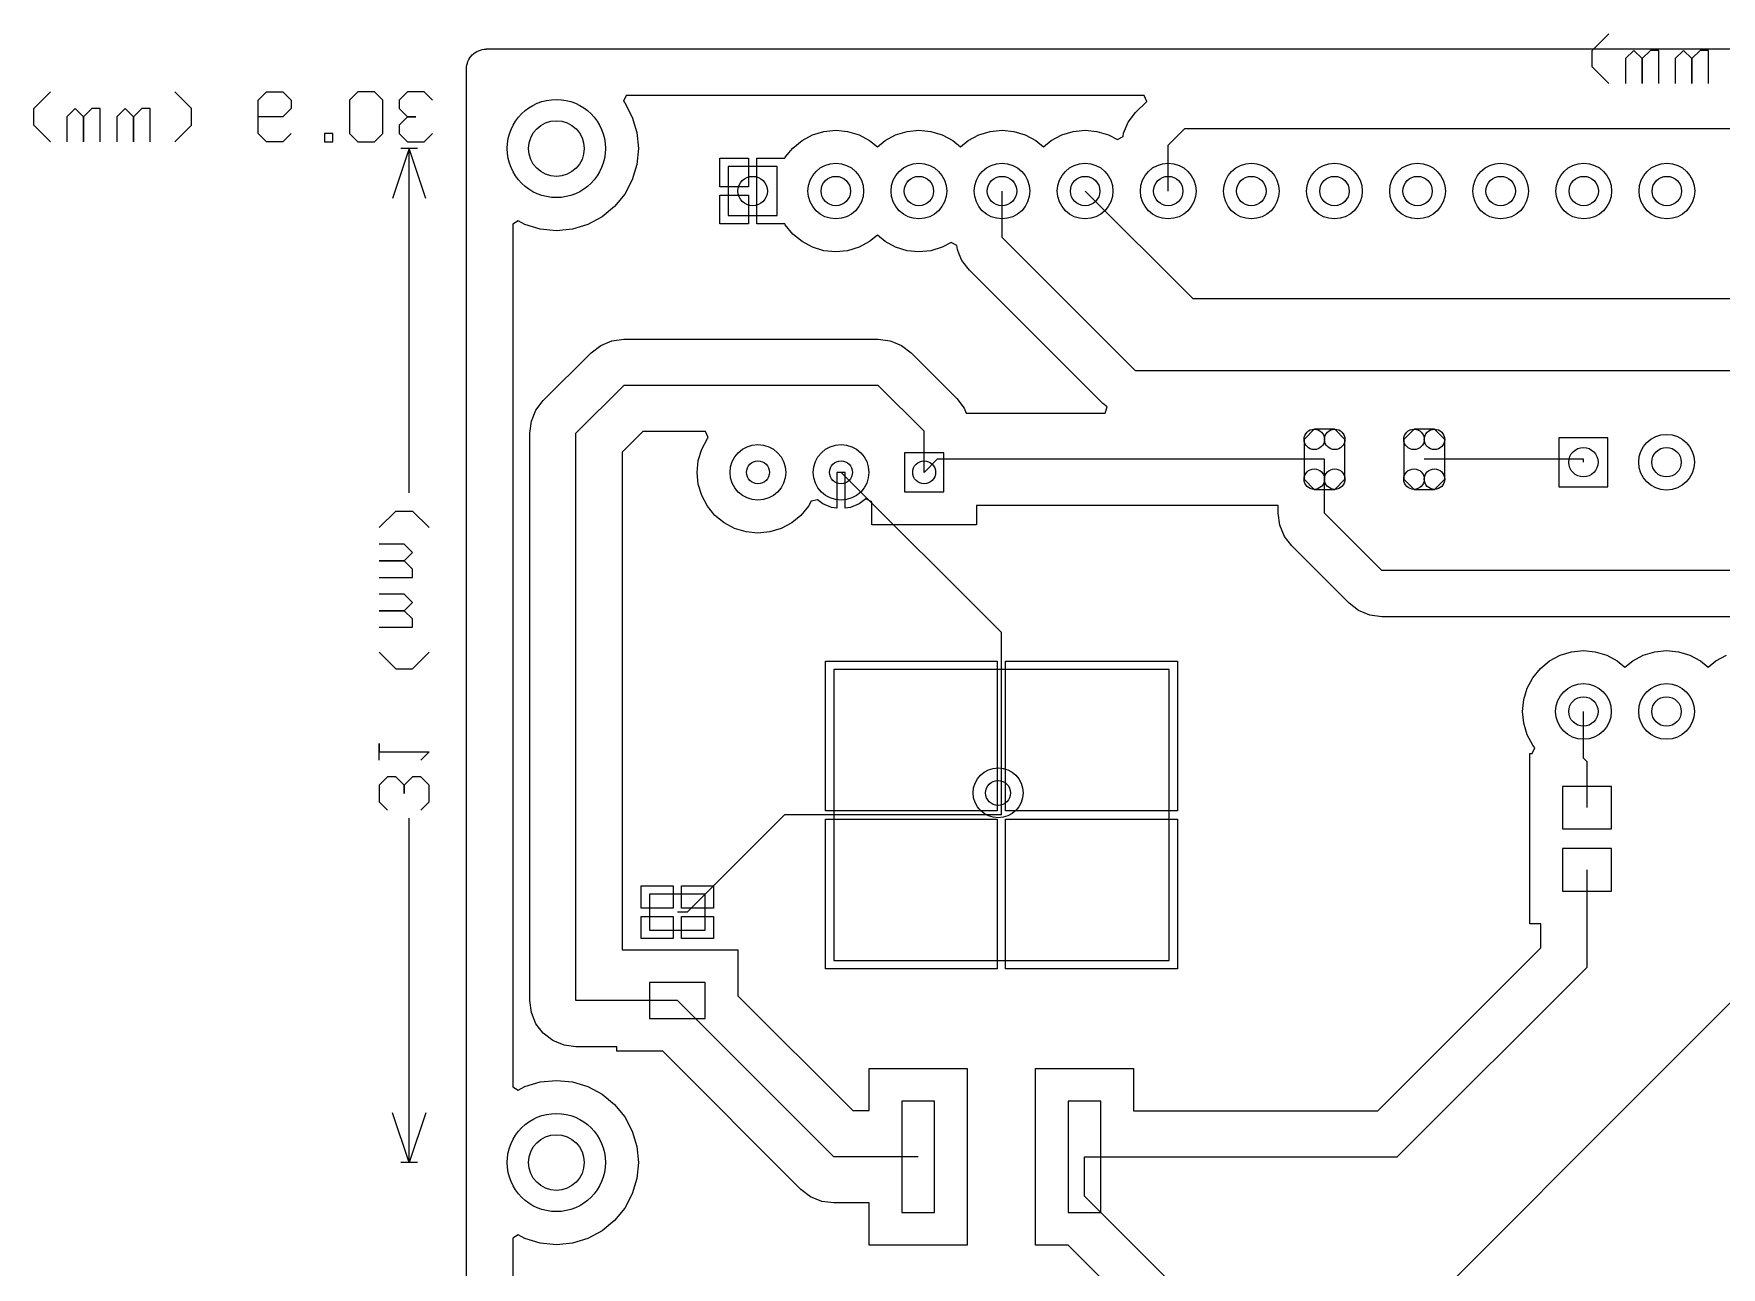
# Model space of a CAD drawing. Extents: x 0.13 to 3.85, y -0.33 to 2.33.
# Drawn here: x 0.134 to 2.164, y 0.848 to 2.333 of the extents above; entities that cross this region are included whole.
import ezdxf

# ---------------------------------------------------------------- set-up
doc = ezdxf.new("R2010")
doc.units = 0
doc.layers.get('0').update_dxf_attribs({"linetype": 'CONTINUOUS'})
doc.layers.add('film1', color=1, linetype='CONTINUOUS')

# ---------------------------------------------------------------- blocks, each defined once
blk = doc.blocks.new('D46')
blk.add_circle((0, 0), 0.0335)
blk = doc.blocks.new('D22')
blk.add_lwpolyline([(-0.029528, -0.025591), (0.029528, -0.025591), (0.029528, 0.025591), (-0.029528, 0.025591)], close=True)
blk = doc.blocks.new('D48')
blk.add_lwpolyline([(-0.029528, -0.029528), (0.029528, -0.029528), (0.029528, 0.029528), (-0.029528, 0.029528)], close=True)
blk = doc.blocks.new('D19')
blk.add_lwpolyline([(0.0123, 0.0362), (-0.0123, 0.0362), (-0.0246, 0.0239), (-0.0246, -0.0239), (-0.0123, -0.0362), (0.0123, -0.0362), (0.0246, -0.0239), (0.0246, 0.0239)], close=True)
for centre in [(-0.0123, 0.0239), (0.0123, 0.0239), (-0.0123, -0.0239), (0.0123, -0.0239)]:
    blk.add_circle(centre, 0.0123)
blk = doc.blocks.new('D25')
blk.add_lwpolyline([(-0.019685, -0.066929), (0.019685, -0.066929), (0.019685, 0.066929), (-0.019685, 0.066929)], close=True)
blk = doc.blocks.new('D26')
blk.add_lwpolyline([(-0.201772, -0.175197), (0.201772, -0.175197), (0.201772, 0.175197), (-0.201772, 0.175197)], close=True)
blk = doc.blocks.new('D45')
blk.add_circle((0, 0), 0.03)
blk = doc.blocks.new('D49')
blk.add_lwpolyline([(-0.023622, -0.023622), (0.023622, -0.023622), (0.023622, 0.023622), (-0.023622, 0.023622)], close=True)
blk = doc.blocks.new('D17')
blk.add_lwpolyline([(-0.033465, -0.021654), (0.033465, -0.021654), (0.033465, 0.021654), (-0.033465, 0.021654)], close=True)
blk = doc.blocks.new('D9500')
blk.add_circle((0, 0), 0.0138)
blk = doc.blocks.new('D9501')
blk.add_circle((0, 0), 0.015)
blk = doc.blocks.new('D9502')
blk.add_circle((0, 0), 0.0177)
blk = doc.blocks.new('D9503')
blk.add_circle((0, 0), 0.0591)

msp = doc.modelspace()

# ---------------------------------------------------------------- linework, layer by layer
at = {"layer": 'film1', "color": 1}
for points in [[(2.009133, 2.313209), (2.029126, 2.333203)], [(3.851836, 2.314568), (0.678212, 2.314568)], [(2.009133, 2.293216), (2.009133, 2.313209)], [(2.059117, 2.313209), (2.04912, 2.303213)], [(2.04912, 2.303213), (2.04912, 2.273222)], [(2.069113, 2.303213), (2.059117, 2.313209)], [(2.07911, 2.313209), (2.069113, 2.303213)], [(2.069113, 2.273222), (2.069113, 2.303213)], [(2.069113, 2.303213), (2.069113, 2.273222)], [(2.089107, 2.313209), (2.07911, 2.313209)], [(2.089107, 2.273222), (2.089107, 2.313209)], [(2.119097, 2.313209), (2.1091, 2.303213)], [(2.1091, 2.303213), (2.1091, 2.273222)], [(2.129094, 2.303213), (2.119097, 2.313209)], [(2.139091, 2.313209), (2.129094, 2.303213)], [(2.129094, 2.273222), (2.129094, 2.303213)], [(2.129094, 2.303213), (2.129094, 2.273222)], [(2.149087, 2.313209), (2.139091, 2.313209)], [(2.149087, 2.273222), (2.149087, 2.313209)], [(0.65459, -0.094448), (0.65459, 2.290944)], [(2.029126, 2.273222), (2.009133, 2.293216)], [(0.133905, 2.243159), (0.153898, 2.263152)], [(0.323843, 2.243159), (0.30385, 2.263152)], [(0.403817, 2.253156), (0.413814, 2.263152)], [(0.413814, 2.263152), (0.433808, 2.263152)], [(0.433808, 2.263152), (0.443804, 2.253156)], [(0.523779, 2.263152), (0.513782, 2.253156)], [(0.543772, 2.263152), (0.523779, 2.263152)], [(0.553769, 2.253156), (0.543772, 2.263152)], [(0.583759, 2.263152), (0.573762, 2.253156)], [(0.603753, 2.263152), (0.583759, 2.263152)], [(0.613749, 2.253156), (0.603753, 2.263152)], [(2.468252, 1.631572), (1.755826, 1.631572), (1.741437, 1.633467), (1.728029, 1.63902), (1.716515, 1.647855), (1.647681, 1.716689), (1.638846, 1.728203), (1.633293, 1.741611), (1.631398, 1.756), (1.631398, 1.756), (1.631398, 1.756), (1.631398, 1.756), (1.631398, 1.765428), (1.268252, 1.765428), (1.268252, 1.742284), (1.142268, 1.742284), (1.142268, 1.769986), (1.135206, 1.773468), (1.12718, 1.76731), (1.116607, 1.76293), (1.11026, 1.762095), (1.11026, 1.805276), (1.10026, 1.805276), (1.10026, 1.762095), (1.093914, 1.76293), (1.08334, 1.76731), (1.076973, 1.772196), (1.069276, 1.770533), (1.066113, 1.764615), (1.057011, 1.753525), (1.045921, 1.744423), (1.033268, 1.73766), (1.019538, 1.733495), (1.00526, 1.732089), (0.990982, 1.733495), (0.977252, 1.73766), (0.9646, 1.744423), (0.953509, 1.753525), (0.944407, 1.764615), (0.937644, 1.777268), (0.933479, 1.790998), (0.932073, 1.805276), (0.933479, 1.819554), (0.937644, 1.833284), (0.944407, 1.845937), (0.945516, 1.847288), (0.94215, 1.854406), (0.86687, 1.854406), (0.841956, 1.829492), (0.841956, 1.230474), (0.981243, 1.230474), (0.981243, 1.175237), (1.119428, 1.037052), (1.139119, 1.037052), (1.139119, 1.087757), (1.257229, 1.087757), (1.257229, 0.875159), (1.139119, 0.875159), (1.139119, 0.925864), (1.0964, 0.925864), (1.082011, 0.927759), (1.068603, 0.933312), (1.057089, 0.942147), (0.89081, 1.108426), (0.835573, 1.108426), (0.835573, 1.113856), (0.786362, 1.113856), (0.771973, 1.115751), (0.758565, 1.121304), (0.747051, 1.130139), (0.738217, 1.141653), (0.732663, 1.155061), (0.730769, 1.16945), (0.730769, 1.85252), (0.732663, 1.866908), (0.738217, 1.880317), (0.747051, 1.89183), (0.804532, 1.949311), (0.816046, 1.958146), (0.829454, 1.963699), (0.843843, 1.965594), (1.150142, 1.965594), (1.16453, 1.963699), (1.168458, 1.962073), (1.177939, 1.958146), (1.189452, 1.949311), (1.189453, 1.94931), (1.244571, 1.894192), (1.253406, 1.882679), (1.255917, 1.876616), (1.422885, 1.876616), (1.425415, 1.884072), (1.420281, 1.888012), (1.259649, 2.048643), (1.259649, 2.048643), (1.259649, 2.048643), (1.250814, 2.060157), (1.247561, 2.068011), (1.245261, 2.073565), (1.244631, 2.078344), (1.237627, 2.081942), (1.226968, 2.076244), (1.213238, 2.072079), (1.19896, 2.070673), (1.184682, 2.072079), (1.170953, 2.076244), (1.1583, 2.083007), (1.14896, 2.090672), (1.13962, 2.083007), (1.126967, 2.076244), (1.113238, 2.072079), (1.09896, 2.070673), (1.084682, 2.072079), (1.070953, 2.076244), (1.058299, 2.083007), (1.047209, 2.092109), (1.038107, 2.1032), (1.037502, 2.104332), (1.00396, 2.104332), (1.00396, 2.14386), (1.00396, 2.183387), (1.037502, 2.183387), (1.038107, 2.184521), (1.047209, 2.195611), (1.058299, 2.204713), (1.070953, 2.211476), (1.084682, 2.215641), (1.09896, 2.217047), (1.113238, 2.215641), (1.126967, 2.211476), (1.13962, 2.204713), (1.14896, 2.197048), (1.1583, 2.204713), (1.170953, 2.211476), (1.184682, 2.215641), (1.19896, 2.217047), (1.213238, 2.215641), (1.226968, 2.211476), (1.239621, 2.204713), (1.24896, 2.197048), (1.258299, 2.204713), (1.270952, 2.211476), (1.284682, 2.215641), (1.29896, 2.217047), (1.313238, 2.215641), (1.326968, 2.211476), (1.339621, 2.204713), (1.34896, 2.197048), (1.3583, 2.204713), (1.370953, 2.211476), (1.384682, 2.215641), (1.39896, 2.217047), (1.413238, 2.215641), (1.426967, 2.211476), (1.437725, 2.205726), (1.444729, 2.209324), (1.445261, 2.213365), (1.450814, 2.226773), (1.459649, 2.238287), (1.473062, 2.2517), (1.470049, 2.258974), (0.846806, 2.258974), (0.843439, 2.251856)], [(0.133905, 2.223165), (0.133905, 2.243159)], [(0.183889, 2.243159), (0.173892, 2.233162)], [(0.193885, 2.233162), (0.183889, 2.243159)], [(0.203882, 2.243159), (0.193885, 2.233162)], [(0.213879, 2.243159), (0.203882, 2.243159)], [(0.213879, 2.203172), (0.213879, 2.243159)], [(0.243869, 2.243159), (0.233872, 2.233162)], [(0.253866, 2.233162), (0.243869, 2.243159)], [(0.263863, 2.243159), (0.253866, 2.233162)], [(0.273859, 2.243159), (0.263863, 2.243159)], [(0.273859, 2.203172), (0.273859, 2.243159)], [(0.323843, 2.223165), (0.323843, 2.243159)], [(0.403817, 2.213169), (0.403817, 2.253156)], [(0.443804, 2.243159), (0.433808, 2.233162)], [(0.443804, 2.253156), (0.443804, 2.243159)], [(0.513782, 2.253156), (0.513782, 2.213169)], [(0.553769, 2.213169), (0.553769, 2.253156)], [(0.573762, 2.253156), (0.573762, 2.243159)], [(0.573762, 2.243159), (0.583759, 2.233162)], [(0.843439, 2.251856), (0.844974, 2.249987), (0.854113, 2.232888), (0.859741, 2.214335), (0.861641, 2.19504), (0.859741, 2.175745), (0.854113, 2.157192), (0.844974, 2.140093), (0.832674, 2.125106), (0.817687, 2.112807), (0.800588, 2.103667), (0.782035, 2.098039), (0.76274, 2.096139), (0.743445, 2.098039), (0.724892, 2.103667), (0.716938, 2.107919), (0.710184, 2.103871), (0.710184, 1.065736), (0.716938, 1.061688), (0.724892, 1.06594), (0.743445, 1.071568), (0.76274, 1.073468), (0.782035, 1.071568), (0.800588, 1.06594), (0.817687, 1.0568), (0.832674, 1.044501), (0.844974, 1.029514), (0.854113, 1.012415), (0.859741, 0.993862), (0.861641, 0.974567), (0.859741, 0.955272), (0.854113, 0.936719), (0.844974, 0.91962), (0.832674, 0.904633), (0.817687, 0.892333), (0.800588, 0.883194), (0.782035, 0.877566), (0.76274, 0.875665), (0.743445, 0.877566), (0.724892, 0.883194), (0.716938, 0.887446), (0.710184, 0.883398), (0.710184, 0.160225)], [(0.153898, 2.203172), (0.133905, 2.223165)], [(0.173892, 2.233162), (0.173892, 2.203172)], [(0.193885, 2.203172), (0.193885, 2.233162)], [(0.193885, 2.233162), (0.193885, 2.203172)], [(0.233872, 2.233162), (0.233872, 2.203172)], [(0.253866, 2.203172), (0.253866, 2.233162)], [(0.253866, 2.233162), (0.253866, 2.203172)], [(0.30385, 2.203172), (0.323843, 2.223165)], [(0.433808, 2.233162), (0.403817, 2.233162)], [(0.583759, 2.233162), (0.573762, 2.223165)], [(0.573762, 2.223165), (0.573762, 2.213169)], [(0.593756, 2.233162), (0.583759, 2.233162)], [(0.583759, 2.233162), (0.593756, 2.233162)], [(1.518645, 2.218661), (1.49896, 2.198976)], [(2.817858, 2.218661), (1.518645, 2.218661)], [(0.413814, 2.203172), (0.403817, 2.213169)], [(0.433808, 2.203172), (0.413814, 2.203172)], [(0.443804, 2.213169), (0.433808, 2.203172)], [(0.493788, 2.213169), (0.483791, 2.213169)], [(0.483791, 2.213169), (0.483791, 2.203172)], [(0.483791, 2.203172), (0.493788, 2.203172)], [(0.493788, 2.203172), (0.493788, 2.213169)], [(0.513782, 2.213169), (0.523779, 2.203172)], [(0.523779, 2.203172), (0.543772, 2.203172)], [(0.543772, 2.203172), (0.553769, 2.213169)], [(0.585575, 2.195039), (0.565575, 2.135039)], [(0.573762, 2.213169), (0.583759, 2.203172)], [(0.595575, 2.195039), (0.575575, 2.195039)], [(0.583759, 2.203172), (0.603753, 2.203172)], [(0.605575, 2.135039), (0.585575, 2.195039)], [(0.585575, 1.780745), (0.585575, 2.195039)], [(0.603753, 2.203172), (0.613749, 2.213169)], [(1.49896, 2.14386), (1.49896, 2.198976)], [(0.959433, 2.183387), (0.99396, 2.183387), (0.99396, 2.14886), (0.959433, 2.14886), (0.959433, 2.183387)], [(0.959433, 2.13886), (0.99396, 2.13886), (0.99396, 2.104332), (0.959433, 2.104332), (0.959433, 2.13886)], [(1.29896, 2.087954), (1.29896, 2.14386)], [(1.528882, 2.013938), (1.39896, 2.14386)], [(1.459591, 1.927323), (1.29896, 2.087954)], [(2.904471, 2.013938), (1.528882, 2.013938)], [(0.843843, 1.91), (0.786362, 1.85252)], [(1.150142, 1.91), (0.843843, 1.91)], [(1.20526, 1.854882), (1.150142, 1.91)], [(2.388719, 1.927323), (1.459591, 1.927323)], [(0.786362, 1.16945), (0.786362, 1.85252)], [(1.20526, 1.805276), (1.20526, 1.854882)], [(1.221006, 1.821022), (1.20526, 1.805276)], [(1.686992, 1.821022), (1.221006, 1.821022)], [(1.686992, 1.756), (1.686992, 1.821022)], [(1.998564, 1.821022), (1.806992, 1.821022)], [(1.998564, 1.817478), (1.998564, 1.821022)], [(1.298174, 1.612362), (1.10526, 1.805276)], [(0.549585, 1.738751), (0.569578, 1.758745)], [(0.569578, 1.758745), (0.589572, 1.758745)], [(0.589572, 1.758745), (0.609565, 1.738751)], [(1.755826, 1.687166), (1.686992, 1.756)], [(0.579575, 1.718758), (0.549585, 1.718758)], [(0.589572, 1.708761), (0.579575, 1.718758)], [(0.579575, 1.698764), (0.589572, 1.708761)], [(0.579575, 1.698764), (0.549585, 1.698764)], [(0.549585, 1.698764), (0.579575, 1.698764)], [(0.589572, 1.688768), (0.579575, 1.698764)], [(0.589572, 1.678771), (0.589572, 1.688768)], [(2.468252, 1.687166), (1.755826, 1.687166)], [(0.549585, 1.678771), (0.589572, 1.678771)], [(0.579575, 1.658777), (0.549585, 1.658777)], [(0.589572, 1.648781), (0.579575, 1.658777)], [(0.579575, 1.638784), (0.589572, 1.648781)], [(0.579575, 1.638784), (0.549585, 1.638784)], [(0.549585, 1.638784), (0.579575, 1.638784)], [(0.589572, 1.628787), (0.579575, 1.638784)], [(0.589572, 1.61879), (0.589572, 1.628787)], [(0.549585, 1.61879), (0.589572, 1.61879)], [(1.298174, 1.392874), (1.298174, 1.612362)], [(0.549585, 1.5888), (0.569578, 1.568806)], [(0.589572, 1.568806), (0.609565, 1.5888)], [(1.478405, 0.775148), (1.378394, 0.875159), (1.339119, 0.875159), (1.339119, 1.087757), (1.457229, 1.087757), (1.457229, 1.036594), (1.750972, 1.036594), (1.947302, 1.232924), (1.947302, 1.261967), (1.933998, 1.261967), (1.933998, 1.336769), (1.933998, 1.46669), (1.936814, 1.46669), (1.940181, 1.473809), (1.937711, 1.476817), (1.930948, 1.48947), (1.926783, 1.5032), (1.925377, 1.517478), (1.926783, 1.531756), (1.930948, 1.545486), (1.937711, 1.558139), (1.946813, 1.569229), (1.957904, 1.578331), (1.970557, 1.585094), (1.984286, 1.589259), (1.998564, 1.590665), (2.012842, 1.589259), (2.026572, 1.585094), (2.039225, 1.578331), (2.048564, 1.570666), (2.057904, 1.578331), (2.070556, 1.585094), (2.084286, 1.589259), (2.098564, 1.590665), (2.112842, 1.589259), (2.126571, 1.585094), (2.139225, 1.578331), (2.148564, 1.570666), (2.157904, 1.578331), (2.170557, 1.585094)], [(0.569578, 1.568806), (0.589572, 1.568806)], [(1.086402, 1.578071), (1.293174, 1.578071), (1.293174, 1.397874), (1.086402, 1.397874), (1.086402, 1.578071)], [(1.303174, 1.578071), (1.509946, 1.578071), (1.509946, 1.397874), (1.303174, 1.397874), (1.303174, 1.578071)], [(1.998564, 1.461332), (1.998564, 1.517478)], [(0.549585, 1.458842), (0.549585, 1.478836)], [(0.549585, 1.478836), (0.549585, 1.468839)], [(0.549585, 1.468839), (0.609565, 1.468839)], [(0.609565, 1.468839), (0.599568, 1.458842)], [(2.002896, 1.457), (1.998564, 1.461332)], [(2.002896, 1.40173), (2.002896, 1.457)], [(0.559581, 1.438849), (0.549585, 1.428852)], [(0.549585, 1.428852), (0.549585, 1.408858)], [(0.569578, 1.438849), (0.559581, 1.438849)], [(0.579575, 1.428852), (0.569578, 1.438849)], [(0.589572, 1.438849), (0.579575, 1.428852)], [(0.579575, 1.418855), (0.579575, 1.428852)], [(0.579575, 1.428852), (0.579575, 1.418855)], [(0.599568, 1.438849), (0.589572, 1.438849)], [(0.609565, 1.428852), (0.599568, 1.438849)], [(0.609565, 1.408858), (0.609565, 1.428852)], [(0.549585, 1.408858), (0.559581, 1.398861)], [(0.599568, 1.398861), (0.609565, 1.408858)], [(0.585575, 0.974567), (0.585575, 1.388861)], [(1.037124, 1.392874), (0.92, 1.27575)], [(1.298174, 1.392874), (1.037124, 1.392874)], [(1.086402, 1.387874), (1.293174, 1.387874), (1.293174, 1.207677), (1.086402, 1.207677), (1.086402, 1.387874)], [(1.303174, 1.387874), (1.509946, 1.387874), (1.509946, 1.207677), (1.303174, 1.207677), (1.303174, 1.387874)], [(2.002896, 1.209896), (2.002896, 1.326928)], [(0.864943, 1.307403), (0.903408, 1.307403), (0.903408, 1.28075), (0.864943, 1.28075), (0.864943, 1.307403)], [(0.913408, 1.307403), (0.951873, 1.307403), (0.951873, 1.28075), (0.913408, 1.28075), (0.913408, 1.307403)], [(0.864943, 1.27075), (0.903408, 1.27075), (0.903408, 1.244096), (0.864943, 1.244096), (0.864943, 1.27075)], [(0.92, 1.27575), (0.908408, 1.27575)], [(0.913408, 1.27075), (0.951873, 1.27075), (0.951873, 1.244096), (0.913408, 1.244096), (0.913408, 1.27075)], [(2.002896, 1.209896), (1.774, 0.981)], [(2.198564, 1.189918), (1.699748, 0.691102)], [(0.908408, 1.16945), (0.786362, 1.16945)], [(1.0964, 0.981458), (0.908408, 1.16945)], [(0.585575, 0.974567), (0.565575, 1.034567)], [(0.605575, 1.034567), (0.585575, 0.974567)], [(1.198174, 0.981458), (1.0964, 0.981458)], [(1.398174, 0.981), (1.398174, 0.981458)], [(1.774, 0.981), (1.398174, 0.981)], [(1.398174, 0.934), (1.398174, 0.981)], [(0.595575, 0.974567), (0.575575, 0.974567)], [(1.549, 0.783174), (1.398174, 0.934)]]:
    msp.add_lwpolyline(points, dxfattribs=at)
msp.add_lwpolyline([(0.65459, 2.290945), (0.65459, 2.290945, -0.414214), (0.678213, 2.314568), (0.678213, 2.314568)], format="xyb", dxfattribs=at)

# ---------------------------------------------------------------- block references
at = {"layer": 'film1'}
for name, p in [('D9503', (0.76274, 2.19504)), ('D46', (0.76274, 2.19504)), ('D48', (0.99896, 2.14386)), ('D46', (1.09896, 2.14386)), ('D46', (1.19896, 2.14386)), ('D46', (1.29896, 2.14386)), ('D46', (1.39896, 2.14386)), ('D46', (1.49896, 2.14386)), ('D46', (1.59896, 2.14386)), ('D46', (1.69896, 2.14386)), ('D46', (1.79896, 2.14386)), ('D46', (1.89896, 2.14386)), ('D46', (1.99896, 2.14386)), ('D46', (2.09896, 2.14386)), ('D9502', (0.99896, 2.14386)), ('D9502', (1.09896, 2.14386)), ('D9502', (1.19896, 2.14386)), ('D9502', (1.29896, 2.14386)), ('D9502', (1.39896, 2.14386)), ('D9502', (1.49896, 2.14386)), ('D9502', (1.59896, 2.14386)), ('D9502', (1.69896, 2.14386)), ('D9502', (1.79896, 2.14386)), ('D9502', (1.89896, 2.14386)), ('D9502', (1.99896, 2.14386)), ('D9502', (2.09896, 2.14386)), ('D19', (1.686992, 1.821022)), ('D19', (1.806992, 1.821022)), ('D46', (2.098564, 1.817478)), ('D46', (1.00526, 1.805276)), ('D46', (1.10526, 1.805276)), ('D49', (1.20526, 1.805276)), ('D48', (1.998564, 1.817478)), ('D9502', (1.99856, 1.81748)), ('D9502', (2.09856, 1.81748)), ('D9500', (1.00526, 1.80528)), ('D9500', (1.10526, 1.80528)), ('D9500', (1.20526, 1.80528)), ('D26', (1.298174, 1.392874)), ('D46', (1.998564, 1.517478)), ('D46', (2.098564, 1.517478)), ('D9502', (1.99856, 1.51748)), ('D9502', (2.09856, 1.51748)), ('D45', (1.294236, 1.419449)), ('D9501', (1.29424, 1.41945)), ('D22', (2.002896, 1.40173)), ('D22', (2.002896, 1.326928)), ('D17', (0.908408, 1.27575)), ('D17', (0.908408, 1.16945)), ('D25', (1.198174, 0.981458)), ('D25', (1.398174, 0.981458)), ('D9503', (0.76274, 0.97457)), ('D46', (0.76274, 0.974567))]:
    msp.add_blockref(name, p, dxfattribs=at)

doc.saveas('drawing.dxf')
